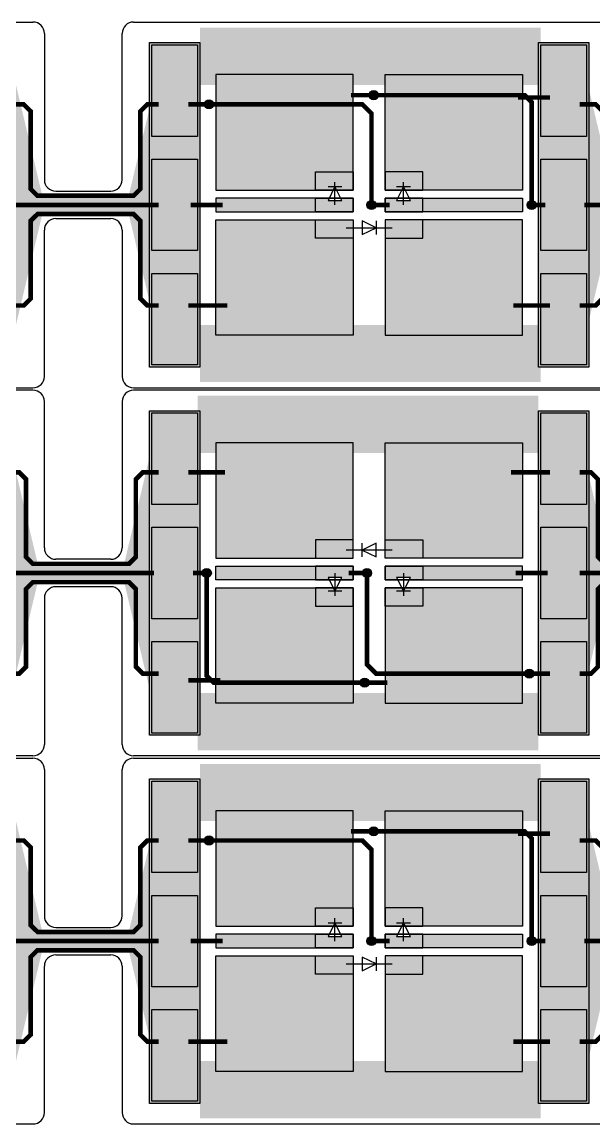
# Model space of a CAD drawing. Extents: x 1822 to 2392, y 725 to 1125.
# Drawn here: x 2212.53 to 2237.53, y 885.5 to 933.7 of the extents above; entities that cross this region are included whole.
import ezdxf

# ---------------------------------------------------------------- set-up
doc = ezdxf.new("R2010")
doc.units = 0
doc.header["$LTSCALE"] = 0.2
for name, color, linetype in [('BS', 1, 'CONTINUOUS'), ('Durchsteiger', 3, 'CONTINUOUS'), ('LED', 7, 'CONTINUOUS'), ('LS', 5, 'CONTINUOUS'), ('Rand', 6, 'CONTINUOUS')]:
    doc.layers.add(name, color=color, linetype=linetype)

msp = doc.modelspace()

# ---------------------------------------------------------------- hatches: boundary and pattern name
at = {"layer": 'BS'}
h = msp.add_hatch(color=256, dxfattribs=at)
h.paths.add_polyline_path([(2220.2, 932.7), (2218.2, 932.7), (2218.2, 928.7), (2220.2, 928.7)])
h.paths.add_polyline_path([(2220.2, 927.7), (2218.2, 927.7), (2218.2, 923.7), (2220.2, 923.7)])
h.paths.add_polyline_path([(2220.2, 922.7), (2218.2, 922.7), (2218.2, 918.7), (2220.2, 918.7)])
h = msp.add_hatch(color=256, dxfattribs=at)
h.paths.add_polyline_path([(2237.2, 932.7), (2235.2, 932.7), (2235.2, 928.7), (2237.2, 928.7)])
h.paths.add_polyline_path([(2237.2, 927.7), (2235.2, 927.7), (2235.2, 923.7), (2237.2, 923.7)])
h.paths.add_polyline_path([(2237.2, 922.7), (2235.2, 922.7), (2235.2, 918.7), (2237.2, 918.7)])
h = msp.add_hatch(color=256, dxfattribs=at)
h.paths.add_polyline_path([(2221, 931.4), (2221, 926.35), (2225.35, 926.35), (2225.35, 927.15), (2227, 927.15), (2227, 931.4)])
h.paths.add_polyline_path([(2221, 926), (2221, 925.4), (2225.35, 925.4), (2225.35, 926)])
h.paths.add_polyline_path([(2221, 925.05), (2221, 920), (2227, 920), (2227, 924.25), (2225.35, 924.25), (2225.35, 925.05)])
h.paths.add_polyline_path([(2230.05, 925.05), (2230.05, 924.25), (2228.4, 924.25), (2228.4, 920), (2234.4, 920), (2234.4, 925.05)])
h.paths.add_polyline_path([(2230.05, 926), (2230.05, 925.4), (2234.4, 925.4), (2234.4, 926)])
h.paths.add_polyline_path([(2228.4, 931.4), (2228.4, 927.15), (2230.05, 927.15), (2230.05, 926.35), (2234.4, 926.35), (2234.4, 931.4)])
h.paths.add_polyline_path([(2228.4, 927.15), (2228.4, 926.35), (2229.125, 926.35), (2229.2, 926.5), (2229.275, 926.35), (2230.05, 926.35), (2230.05, 927.15)], flags=17)
h.paths.add_polyline_path([(2228.4, 926), (2228.4, 925.4), (2230.05, 925.4), (2230.05, 926), (2229.45, 926), (2229.5, 925.9), (2228.9, 925.9), (2228.95, 926)])
h.paths.add_polyline_path([(2228.4, 925.05), (2228.4, 924.25), (2230.05, 924.25), (2230.05, 925.05)], flags=17)
h.paths.add_polyline_path([(2225.35, 925.05), (2225.35, 924.25), (2227, 924.25), (2227, 925.05)], flags=16)
h.paths.add_polyline_path([(2225.35, 926), (2225.35, 925.4), (2227, 925.4), (2227, 926), (2226.45, 926), (2226.5, 925.9), (2225.9, 925.9), (2225.95, 926)])
h.paths.add_polyline_path([(2225.35, 927.15), (2225.35, 926.35), (2226.125, 926.35), (2226.2, 926.5), (2226.275, 926.35), (2227, 926.35), (2227, 927.15)], flags=17)
h = msp.add_hatch(color=256, dxfattribs=at)
h.paths.add_polyline_path([(2218.2, 902.6), (2220.2, 902.6), (2220.2, 906.6), (2218.2, 906.6)])
h.paths.add_polyline_path([(2218.2, 907.6), (2220.2, 907.6), (2220.2, 911.6), (2218.2, 911.6)])
h.paths.add_polyline_path([(2218.2, 912.6), (2220.2, 912.6), (2220.2, 916.6), (2218.2, 916.6)])
h = msp.add_hatch(color=256, dxfattribs=at)
h.paths.add_polyline_path([(2235.2, 902.6), (2237.2, 902.6), (2237.2, 906.6), (2235.2, 906.6)])
h.paths.add_polyline_path([(2235.2, 907.6), (2237.2, 907.6), (2237.2, 911.6), (2235.2, 911.6)])
h.paths.add_polyline_path([(2235.2, 912.6), (2237.2, 912.6), (2237.2, 916.6), (2235.2, 916.6)])
h = msp.add_hatch(color=256, dxfattribs=at)
h.paths.add_polyline_path([(2234.4, 903.9), (2234.4, 908.95), (2230.05, 908.95), (2230.05, 908.15), (2228.4, 908.15), (2228.4, 903.9)])
h.paths.add_polyline_path([(2234.4, 909.3), (2234.4, 909.9), (2230.05, 909.9), (2230.05, 909.3)])
h.paths.add_polyline_path([(2234.4, 910.25), (2234.4, 915.3), (2228.4, 915.3), (2228.4, 911.05), (2230.05, 911.05), (2230.05, 910.25)])
h.paths.add_polyline_path([(2225.35, 910.25), (2225.35, 911.05), (2227, 911.05), (2227, 915.3), (2221, 915.3), (2221, 910.25)])
h.paths.add_polyline_path([(2225.35, 909.3), (2225.35, 909.9), (2221, 909.9), (2221, 909.3)])
h.paths.add_polyline_path([(2227, 903.9), (2227, 908.15), (2225.35, 908.15), (2225.35, 908.95), (2221, 908.95), (2221, 903.9)])
h.paths.add_polyline_path([(2227, 908.15), (2227, 908.95), (2226.275, 908.95), (2226.2, 908.8), (2226.125, 908.95), (2225.35, 908.95), (2225.35, 908.15)], flags=17)
h.paths.add_polyline_path([(2227, 909.3), (2227, 909.9), (2225.35, 909.9), (2225.35, 909.3), (2225.95, 909.3), (2225.9, 909.4), (2226.5, 909.4), (2226.45, 909.3)])
h.paths.add_polyline_path([(2227, 910.25), (2227, 911.05), (2225.35, 911.05), (2225.35, 910.25)], flags=17)
h.paths.add_polyline_path([(2230.05, 910.25), (2230.05, 911.05), (2228.4, 911.05), (2228.4, 910.25)], flags=16)
h.paths.add_polyline_path([(2230.05, 909.3), (2230.05, 909.9), (2228.4, 909.9), (2228.4, 909.3), (2228.95, 909.3), (2228.9, 909.4), (2229.5, 909.4), (2229.45, 909.3)])
h.paths.add_polyline_path([(2230.05, 908.15), (2230.05, 908.95), (2229.275, 908.95), (2229.2, 908.8), (2229.125, 908.95), (2228.4, 908.95), (2228.4, 908.15)], flags=17)
h = msp.add_hatch(color=256, dxfattribs=at)
h.paths.add_polyline_path([(2220.2, 900.5), (2218.2, 900.5), (2218.2, 896.5), (2220.2, 896.5)])
h.paths.add_polyline_path([(2220.2, 895.5), (2218.2, 895.5), (2218.2, 891.5), (2220.2, 891.5)])
h.paths.add_polyline_path([(2220.2, 890.5), (2218.2, 890.5), (2218.2, 886.5), (2220.2, 886.5)])
h = msp.add_hatch(color=256, dxfattribs=at)
h.paths.add_polyline_path([(2237.2, 900.5), (2235.2, 900.5), (2235.2, 896.5), (2237.2, 896.5)])
h.paths.add_polyline_path([(2237.2, 895.5), (2235.2, 895.5), (2235.2, 891.5), (2237.2, 891.5)])
h.paths.add_polyline_path([(2237.2, 890.5), (2235.2, 890.5), (2235.2, 886.5), (2237.2, 886.5)])
h = msp.add_hatch(color=256, dxfattribs=at)
h.paths.add_polyline_path([(2221, 899.2), (2221, 894.15), (2225.35, 894.15), (2225.35, 894.95), (2227, 894.95), (2227, 899.2)])
h.paths.add_polyline_path([(2221, 893.8), (2221, 893.2), (2225.35, 893.2), (2225.35, 893.8)])
h.paths.add_polyline_path([(2221, 892.85), (2221, 887.8), (2227, 887.8), (2227, 892.05), (2225.35, 892.05), (2225.35, 892.85)])
h.paths.add_polyline_path([(2230.05, 892.85), (2230.05, 892.05), (2228.4, 892.05), (2228.4, 887.8), (2234.4, 887.8), (2234.4, 892.85)])
h.paths.add_polyline_path([(2230.05, 893.8), (2230.05, 893.2), (2234.4, 893.2), (2234.4, 893.8)])
h.paths.add_polyline_path([(2228.4, 899.2), (2228.4, 894.95), (2230.05, 894.95), (2230.05, 894.15), (2234.4, 894.15), (2234.4, 899.2)])
h.paths.add_polyline_path([(2228.4, 894.95), (2228.4, 894.15), (2229.125, 894.15), (2229.2, 894.3), (2229.275, 894.15), (2230.05, 894.15), (2230.05, 894.95)], flags=17)
h.paths.add_polyline_path([(2228.4, 893.8), (2228.4, 893.2), (2230.05, 893.2), (2230.05, 893.8), (2229.45, 893.8), (2229.5, 893.7), (2228.9, 893.7), (2228.95, 893.8)])
h.paths.add_polyline_path([(2228.4, 892.85), (2228.4, 892.05), (2230.05, 892.05), (2230.05, 892.85)], flags=17)
h.paths.add_polyline_path([(2225.35, 892.85), (2225.35, 892.05), (2227, 892.05), (2227, 892.85)], flags=16)
h.paths.add_polyline_path([(2225.35, 893.8), (2225.35, 893.2), (2227, 893.2), (2227, 893.8), (2226.45, 893.8), (2226.5, 893.7), (2225.9, 893.7), (2225.95, 893.8)])
h.paths.add_polyline_path([(2225.35, 894.95), (2225.35, 894.15), (2226.125, 894.15), (2226.2, 894.3), (2226.275, 894.15), (2227, 894.15), (2227, 894.95)], flags=17)
at = {"layer": 'Durchsteiger'}
for points in [[(2220.7, 930.3, 1), (2220.7, 929.9, 1)], [(2227.9, 930.7, 1), (2227.9, 930.3, 1)], [(2227.8, 925.9, 1), (2227.8, 925.5, 1)], [(2234.8, 925.9, 1), (2234.8, 925.5, 1)], [(2220.6, 909.4, 1), (2220.6, 909.8, 1)], [(2227.6, 909.4, 1), (2227.6, 909.8, 1)], [(2234.7, 905, 1), (2234.7, 905.4, 1)], [(2227.5, 904.6, 1), (2227.5, 905, 1)], [(2227.9, 898.5, 1), (2227.9, 898.1, 1)], [(2220.7, 898.1, 1), (2220.7, 897.7, 1)], [(2227.8, 893.7, 1), (2227.8, 893.3, 1)], [(2234.8, 893.7, 1), (2234.8, 893.3, 1)]]:
    msp.add_hatch(color=256, dxfattribs=at).paths.add_polyline_path(points)
at = {"layer": 'LS'}
for points in [[(2220.3, 932.8), (2218.1, 932.8), (2218.1, 918.6), (2220.3, 918.6)], [(2237.3, 932.8), (2235.1, 932.8), (2235.1, 918.6), (2237.3, 918.6)], [(2220.3, 916.7), (2218.1, 916.7), (2218.1, 902.5), (2220.3, 902.5)], [(2237.3, 916.7), (2235.1, 916.7), (2235.1, 902.5), (2237.3, 902.5)], [(2220.3, 900.6), (2218.1, 900.6), (2218.1, 886.4), (2220.3, 886.4)], [(2237.3, 900.6), (2235.1, 900.6), (2235.1, 886.4), (2237.3, 886.4)]]:
    msp.add_hatch(color=256, dxfattribs=at).paths.add_polyline_path(points)

# ---------------------------------------------------------------- linework, layer by layer
at = {"layer": 'BS'}
for p, q in [((2227.6, 925.7), (2227.8, 925.7)), ((2227.7, 925.6), (2227.7, 925.8)), ((2227.8, 909.6), (2227.6, 909.6)), ((2227.7, 909.7), (2227.7, 909.5)), ((2227.6, 893.5), (2227.8, 893.5)), ((2227.7, 893.4), (2227.7, 893.6))]:
    msp.add_line(p, q, dxfattribs=at)
for points in [[(2218.2, 928.7), (2218.2, 932.7), (2220.2, 932.7), (2220.2, 928.7)], [(2235.2, 928.7), (2235.2, 932.7), (2237.2, 932.7), (2237.2, 928.7)], [(2227, 926.35), (2227, 931.4), (2221, 931.4), (2221, 926.35)], [(2228.4, 926.35), (2228.4, 931.4), (2234.4, 931.4), (2234.4, 926.35)], [(2218.2, 923.7), (2218.2, 927.7), (2220.2, 927.7), (2220.2, 923.7)], [(2235.2, 923.7), (2235.2, 927.7), (2237.2, 927.7), (2237.2, 923.7)], [(2225.35, 926.35), (2225.35, 927.15), (2227, 927.15), (2227, 926.35)], [(2230.05, 926.35), (2230.05, 927.15), (2228.4, 927.15), (2228.4, 926.35)], [(2227, 925.4), (2227, 926), (2221, 926), (2221, 925.4)], [(2225.35, 925.4), (2225.35, 926), (2227, 926), (2227, 925.4)], [(2230.05, 925.4), (2230.05, 926), (2228.4, 926), (2228.4, 925.4)], [(2228.4, 925.4), (2228.4, 926), (2234.4, 926), (2234.4, 925.4)], [(2227, 925.05), (2227, 920), (2221, 920), (2221, 925.05)], [(2225.35, 924.25), (2225.35, 925.05), (2227, 925.05), (2227, 924.25)], [(2230.05, 924.25), (2230.05, 925.05), (2228.4, 925.05), (2228.4, 924.25)], [(2228.4, 925.05), (2228.4, 920), (2234.4, 920), (2234.4, 925.05)], [(2218.2, 918.7), (2218.2, 922.7), (2220.2, 922.7), (2220.2, 918.7)], [(2235.2, 918.7), (2235.2, 922.7), (2237.2, 922.7), (2237.2, 918.7)], [(2220.2, 916.6), (2220.2, 912.6), (2218.2, 912.6), (2218.2, 916.6)], [(2237.2, 916.6), (2237.2, 912.6), (2235.2, 912.6), (2235.2, 916.6)], [(2227, 910.25), (2227, 915.3), (2221, 915.3), (2221, 910.25)], [(2228.4, 910.25), (2228.4, 915.3), (2234.4, 915.3), (2234.4, 910.25)], [(2220.2, 911.6), (2220.2, 907.6), (2218.2, 907.6), (2218.2, 911.6)], [(2237.2, 911.6), (2237.2, 907.6), (2235.2, 907.6), (2235.2, 911.6)], [(2225.35, 911.05), (2225.35, 910.25), (2227, 910.25), (2227, 911.05)], [(2230.05, 911.05), (2230.05, 910.25), (2228.4, 910.25), (2228.4, 911.05)], [(2227, 909.9), (2227, 909.3), (2221, 909.3), (2221, 909.9)], [(2225.35, 909.9), (2225.35, 909.3), (2227, 909.3), (2227, 909.9)], [(2230.05, 909.9), (2230.05, 909.3), (2228.4, 909.3), (2228.4, 909.9)], [(2228.4, 909.9), (2228.4, 909.3), (2234.4, 909.3), (2234.4, 909.9)], [(2227, 908.95), (2227, 903.9), (2221, 903.9), (2221, 908.95)], [(2225.35, 908.95), (2225.35, 908.15), (2227, 908.15), (2227, 908.95)], [(2230.05, 908.95), (2230.05, 908.15), (2228.4, 908.15), (2228.4, 908.95)], [(2228.4, 908.95), (2228.4, 903.9), (2234.4, 903.9), (2234.4, 908.95)], [(2220.2, 906.6), (2220.2, 902.6), (2218.2, 902.6), (2218.2, 906.6)], [(2237.2, 906.6), (2237.2, 902.6), (2235.2, 902.6), (2235.2, 906.6)], [(2218.2, 896.5), (2218.2, 900.5), (2220.2, 900.5), (2220.2, 896.5)], [(2235.2, 896.5), (2235.2, 900.5), (2237.2, 900.5), (2237.2, 896.5)], [(2227, 894.15), (2227, 899.2), (2221, 899.2), (2221, 894.15)], [(2228.4, 894.15), (2228.4, 899.2), (2234.4, 899.2), (2234.4, 894.15)], [(2218.2, 891.5), (2218.2, 895.5), (2220.2, 895.5), (2220.2, 891.5)], [(2235.2, 891.5), (2235.2, 895.5), (2237.2, 895.5), (2237.2, 891.5)], [(2225.35, 894.15), (2225.35, 894.95), (2227, 894.95), (2227, 894.15)], [(2230.05, 894.15), (2230.05, 894.95), (2228.4, 894.95), (2228.4, 894.15)], [(2227, 893.2), (2227, 893.8), (2221, 893.8), (2221, 893.2)], [(2225.35, 893.2), (2225.35, 893.8), (2227, 893.8), (2227, 893.2)], [(2230.05, 893.2), (2230.05, 893.8), (2228.4, 893.8), (2228.4, 893.2)], [(2228.4, 893.2), (2228.4, 893.8), (2234.4, 893.8), (2234.4, 893.2)], [(2227, 892.85), (2227, 887.8), (2221, 887.8), (2221, 892.85)], [(2225.35, 892.05), (2225.35, 892.85), (2227, 892.85), (2227, 892.05)], [(2230.05, 892.05), (2230.05, 892.85), (2228.4, 892.85), (2228.4, 892.05)], [(2228.4, 892.85), (2228.4, 887.8), (2234.4, 887.8), (2234.4, 892.85)], [(2218.2, 886.5), (2218.2, 890.5), (2220.2, 890.5), (2220.2, 886.5)], [(2235.2, 886.5), (2235.2, 890.5), (2237.2, 890.5), (2237.2, 886.5)]]:
    msp.add_lwpolyline(points, close=True, dxfattribs=at)
at = {"layer": 'BS', "const_width": 0.2}
for points in [[(2226.9, 930.5), (2227.8, 930.5)], [(2234.2, 930.4), (2235.6, 930.4)], [(2211.9, 930.1), (2212.6, 930.1), (2212.9, 929.8), (2212.9, 926.4), (2213.2, 926.1), (2215.1, 926.1)], [(2215.1, 926.1), (2217.4, 926.1), (2217.7, 926.4), (2217.7, 929.8), (2218, 930.1), (2218.5, 930.1)], [(2220.6, 930.1), (2219.8, 930.1)], [(2236.9, 930.1), (2237.6, 930.1), (2237.9, 929.8), (2237.9, 926.4), (2238.2, 926.1), (2240.1, 926.1)], [(2212.1, 925.7), (2215.1, 925.7)], [(2215.1, 925.7), (2218.5, 925.7)], [(2219.9, 925.7), (2221.3, 925.7)], [(2227.9, 925.7), (2228.6, 925.7)], [(2234.9, 925.7), (2235.4, 925.7)], [(2237.1, 925.7), (2240.1, 925.7)], [(2211.9, 921.3), (2212.6, 921.3), (2212.9, 921.6), (2212.9, 925), (2213.2, 925.3), (2215.1, 925.3)], [(2215.1, 925.3), (2217.4, 925.3), (2217.7, 925), (2217.7, 921.6), (2218, 921.3), (2218.5, 921.3)], [(2236.9, 921.3), (2237.6, 921.3), (2237.9, 921.6), (2237.9, 925), (2238.2, 925.3), (2240.1, 925.3)], [(2219.8, 921.3), (2221.5, 921.3)], [(2234, 921.3), (2235.6, 921.3)], [(2215.3, 910), (2213, 910), (2212.7, 910.3), (2212.7, 913.7), (2212.4, 914), (2211.9, 914)], [(2218.5, 914), (2217.8, 914), (2217.5, 913.7), (2217.5, 910.3), (2217.2, 910), (2215.3, 910)], [(2221.4, 914), (2219.8, 914)], [(2235.6, 914), (2233.9, 914)], [(2240.3, 910), (2238, 910), (2237.7, 910.3), (2237.7, 913.7), (2237.4, 914), (2236.9, 914)], [(2215.3, 909.6), (2211.9, 909.6)], [(2218.3, 909.6), (2215.3, 909.6)], [(2220.5, 909.6), (2220, 909.6)], [(2227.5, 909.6), (2226.8, 909.6)], [(2235.5, 909.6), (2234.1, 909.6)], [(2240.3, 909.6), (2236.9, 909.6)], [(2215.3, 909.2), (2213, 909.2), (2212.7, 908.9), (2212.7, 905.5), (2212.4, 905.2), (2211.9, 905.2)], [(2218.5, 905.2), (2217.8, 905.2), (2217.5, 905.5), (2217.5, 908.9), (2217.2, 909.2), (2215.3, 909.2)], [(2240.3, 909.2), (2238, 909.2), (2237.7, 908.9), (2237.7, 905.5), (2237.4, 905.2), (2236.9, 905.2)], [(2234.8, 905.2), (2235.6, 905.2)], [(2221.2, 904.9), (2219.8, 904.9)], [(2228.5, 904.8), (2227.6, 904.8)], [(2211.9, 897.9), (2212.6, 897.9), (2212.9, 897.6), (2212.9, 894.2), (2213.2, 893.9), (2215.1, 893.9)], [(2215.1, 893.9), (2217.4, 893.9), (2217.7, 894.2), (2217.7, 897.6), (2218, 897.9), (2218.5, 897.9)], [(2220.6, 897.9), (2219.8, 897.9)], [(2226.9, 898.3), (2227.8, 898.3)], [(2234.2, 898.2), (2235.6, 898.2)], [(2236.9, 897.9), (2237.6, 897.9), (2237.9, 897.6), (2237.9, 894.2), (2238.2, 893.9), (2240.1, 893.9)], [(2211.9, 889.1), (2212.6, 889.1), (2212.9, 889.4), (2212.9, 892.8), (2213.2, 893.1), (2215.1, 893.1)], [(2212.1, 893.5), (2215.1, 893.5)], [(2215.1, 893.5), (2218.5, 893.5)], [(2215.1, 893.1), (2217.4, 893.1), (2217.7, 892.8), (2217.7, 889.4), (2218, 889.1), (2218.5, 889.1)], [(2219.9, 893.5), (2221.3, 893.5)], [(2227.9, 893.5), (2228.6, 893.5)], [(2234.9, 893.5), (2235.4, 893.5)], [(2236.9, 889.1), (2237.6, 889.1), (2237.9, 889.4), (2237.9, 892.8), (2238.2, 893.1), (2240.1, 893.1)], [(2237.1, 893.5), (2240.1, 893.5)], [(2219.8, 889.1), (2221.5, 889.1)], [(2234, 889.1), (2235.6, 889.1)]]:
    msp.add_lwpolyline(points, dxfattribs=at)
at = {"layer": 'Durchsteiger'}
for centre in [(2220.7, 930.1), (2227.9, 930.5), (2227.8, 925.7), (2234.8, 925.7), (2220.6, 909.6), (2227.6, 909.6), (2234.7, 905.2), (2227.5, 904.8), (2227.9, 898.3), (2220.7, 897.9), (2227.8, 893.5), (2234.8, 893.5)]:
    msp.add_circle(centre, 0.2, dxfattribs=at)
at = {"layer": 'LED'}
for p, q in [((2226.2, 926.5), (2225.9, 925.9)), ((2225.9, 926.5), (2226.5, 926.5)), ((2226.2, 925.7), (2226.2, 926.7)), ((2226.5, 925.9), (2226.2, 926.5)), ((2229.2, 926.5), (2228.9, 925.9)), ((2228.9, 926.5), (2229.5, 926.5)), ((2229.2, 925.7), (2229.2, 926.7)), ((2229.5, 925.9), (2229.2, 926.5)), ((2225.9, 925.9), (2226.5, 925.9)), ((2228.9, 925.9), (2229.5, 925.9)), ((2227.4, 925), (2227.4, 924.4)), ((2228, 924.7), (2227.4, 925)), ((2228, 925), (2228, 924.4)), ((2226.7, 924.7), (2228.7, 924.7)), ((2227.4, 924.4), (2228, 924.7)), ((2228.7, 910.6), (2226.7, 910.6)), ((2228, 910.9), (2227.4, 910.6)), ((2227.4, 910.3), (2227.4, 910.9)), ((2227.4, 910.6), (2228, 910.3)), ((2228, 910.3), (2228, 910.9)), ((2226.2, 909.6), (2226.2, 908.6)), ((2229.2, 909.6), (2229.2, 908.6)), ((2226.5, 909.4), (2225.9, 909.4)), ((2225.9, 909.4), (2226.2, 908.8)), ((2226.2, 908.8), (2226.5, 909.4)), ((2229.5, 909.4), (2228.9, 909.4)), ((2228.9, 909.4), (2229.2, 908.8)), ((2229.2, 908.8), (2229.5, 909.4)), ((2226.5, 908.8), (2225.9, 908.8)), ((2229.5, 908.8), (2228.9, 908.8)), ((2226.2, 894.3), (2225.9, 893.7)), ((2225.9, 894.3), (2226.5, 894.3)), ((2226.2, 893.5), (2226.2, 894.5)), ((2226.5, 893.7), (2226.2, 894.3)), ((2229.2, 894.3), (2228.9, 893.7)), ((2228.9, 894.3), (2229.5, 894.3)), ((2229.2, 893.5), (2229.2, 894.5)), ((2229.5, 893.7), (2229.2, 894.3)), ((2225.9, 893.7), (2226.5, 893.7)), ((2228.9, 893.7), (2229.5, 893.7)), ((2227.4, 892.8), (2227.4, 892.2)), ((2228, 892.5), (2227.4, 892.8)), ((2228, 892.8), (2228, 892.2)), ((2226.7, 892.5), (2228.7, 892.5)), ((2227.4, 892.2), (2228, 892.5))]:
    msp.add_line(p, q, dxfattribs=at)
at = {"layer": 'LS'}
for points in [[(2213.4, 925.7, 0.9, 11, 0), (2212.2, 925.7, 15, 15, 0)], [(2217.2, 925.7, 0.9, 11, 0), (2218.4, 925.7, 15, 15, 0)], [(2238.4, 925.7, 0.9, 11, 0), (2237.2, 925.7, 15, 15, 0)], [(2242.2, 925.7, 0.9, 11, 0), (2243.4, 925.7, 15, 15, 0)], [(2213.2, 909.6, 0.9, 11, 0), (2212, 909.6, 15, 15, 0)], [(2217, 909.6, 0.9, 11, 0), (2218.2, 909.6, 15, 15, 0)], [(2238.2, 909.6, 0.9, 11, 0), (2237, 909.6, 15, 15, 0)], [(2242, 909.6, 0.9, 11, 0), (2243.2, 909.6, 15, 15, 0)], [(2213.4, 893.5, 0.9, 11, 0), (2212.2, 893.5, 15, 15, 0)], [(2217.2, 893.5, 0.9, 11, 0), (2218.4, 893.5, 15, 15, 0)], [(2238.4, 893.5, 0.9, 11, 0), (2237.2, 893.5, 15, 15, 0)], [(2242.2, 893.5, 0.9, 11, 0), (2243.4, 893.5, 15, 15, 0)]]:
    msp.add_lwpolyline(points, format="xyseb", dxfattribs=at)
for points, const_width in [([(2220.3, 932.2), (2235.2, 932.2)], 2.5), ([(2228, 930.5), (2234.5, 930.5), (2234.8, 930.2), (2234.8, 926), (2234.8, 925.8)], 0.2), ([(2220.8, 930.1), (2222.9, 930.1), (2227.4, 930.1), (2227.8, 929.7), (2227.8, 925.8)], 0.2), ([(2213.4, 925.7), (2215.1, 925.7)], 0.9), ([(2215.1, 925.7), (2217.2, 925.7)], 0.9), ([(2220.3, 919.2), (2235.2, 919.2)], 2.5), ([(2235.1, 916.1), (2220.2, 916.1)], 2.5), ([(2215.3, 909.6), (2213.2, 909.6)], 0.9), ([(2217, 909.6), (2215.3, 909.6)], 0.9), ([(2227.4, 904.8), (2220.9, 904.8), (2220.6, 905.1), (2220.6, 909.3), (2220.6, 909.5)], 0.2), ([(2234.6, 905.2), (2232.5, 905.2), (2228, 905.2), (2227.6, 905.6), (2227.6, 909.5)], 0.2), ([(2235.1, 903.1), (2220.2, 903.1)], 2.5), ([(2220.3, 900), (2235.2, 900)], 2.5), ([(2220.8, 897.9), (2222.9, 897.9), (2227.4, 897.9), (2227.8, 897.5), (2227.8, 893.6)], 0.2), ([(2228, 898.3), (2234.5, 898.3), (2234.8, 898), (2234.8, 893.8), (2234.8, 893.6)], 0.2), ([(2213.4, 893.5), (2215.1, 893.5)], 0.9), ([(2215.1, 893.5), (2217.2, 893.5)], 0.9), ([(2220.3, 887), (2235.2, 887)], 2.5)]:
    msp.add_lwpolyline(points, dxfattribs=dict(at, const_width=const_width))
for points in [[(2218.1, 918.6), (2218.1, 932.8), (2220.3, 932.8), (2220.3, 918.6)], [(2235.1, 918.6), (2235.1, 932.8), (2237.3, 932.8), (2237.3, 918.6)], [(2220.3, 916.7), (2220.3, 902.5), (2218.1, 902.5), (2218.1, 916.7)], [(2237.3, 916.7), (2237.3, 902.5), (2235.1, 902.5), (2235.1, 916.7)], [(2218.1, 886.4), (2218.1, 900.6), (2220.3, 900.6), (2220.3, 886.4)], [(2235.1, 886.4), (2235.1, 900.6), (2237.3, 900.6), (2237.3, 886.4)]]:
    msp.add_lwpolyline(points, close=True, dxfattribs=at)
at = {"layer": 'Rand'}
for p, q in [((2192.4, 933.7), (2213, 933.7)), ((2217.4, 933.7), (2238, 933.7)), ((2213.5, 933.2), (2213.5, 926.8)), ((2216.9, 926.8), (2216.9, 933.2)), ((2214, 926.3), (2215.1, 926.3)), ((2214, 926.3), (2215.1, 926.3)), ((2215.1, 926.3), (2216.4, 926.3)), ((2215.1, 926.3), (2216.4, 926.3)), ((2214, 925.1), (2215.1, 925.1)), ((2214, 925.1), (2215.1, 925.1)), ((2215.1, 925.1), (2216.4, 925.1)), ((2215.1, 925.1), (2216.4, 925.1)), ((2213.5, 918.2), (2213.5, 924.6)), ((2216.9, 924.6), (2216.9, 918.2)), ((2192.4, 917.7), (2213, 917.7)), ((2213, 917.6), (2192.4, 917.6)), ((2217.4, 917.7), (2238, 917.7)), ((2238, 917.6), (2217.4, 917.6)), ((2213.5, 910.7), (2213.5, 917.1)), ((2216.9, 917.1), (2216.9, 910.7)), ((2215.3, 910.2), (2214, 910.2)), ((2215.3, 910.2), (2214, 910.2)), ((2216.4, 910.2), (2215.3, 910.2)), ((2216.4, 910.2), (2215.3, 910.2)), ((2215.3, 909), (2214, 909)), ((2215.3, 909), (2214, 909)), ((2216.4, 909), (2215.3, 909)), ((2216.4, 909), (2215.3, 909)), ((2213.5, 908.5), (2213.5, 902.1)), ((2216.9, 902.1), (2216.9, 908.5)), ((2213, 901.6), (2192.4, 901.6)), ((2192.4, 901.5), (2213, 901.5)), ((2238, 901.6), (2217.4, 901.6)), ((2217.4, 901.5), (2238, 901.5)), ((2213.5, 901), (2213.5, 894.6)), ((2216.9, 894.6), (2216.9, 901)), ((2214, 894.1), (2215.1, 894.1)), ((2214, 894.1), (2215.1, 894.1)), ((2215.1, 894.1), (2216.4, 894.1)), ((2215.1, 894.1), (2216.4, 894.1)), ((2214, 892.9), (2215.1, 892.9)), ((2214, 892.9), (2215.1, 892.9)), ((2215.1, 892.9), (2216.4, 892.9)), ((2215.1, 892.9), (2216.4, 892.9)), ((2213.5, 886), (2213.5, 892.4)), ((2216.9, 892.4), (2216.9, 886)), ((2192.4, 885.5), (2213, 885.5)), ((2217.4, 885.5), (2238, 885.5))]:
    msp.add_line(p, q, dxfattribs=at)
for centre, start, end in [((2213, 933.2), 0, 90), ((2217.4, 933.2), 90, 180), ((2214, 926.8), 180, 270), ((2216.4, 926.8), 270, 0), ((2214, 924.6), 90, 180), ((2216.4, 924.6), 0, 90), ((2213, 918.2), 270, 0), ((2217.4, 918.2), 180, 270), ((2213, 917.1), 0, 90), ((2217.4, 917.1), 90, 180), ((2214, 910.7), 180, 270), ((2216.4, 910.7), 270, 0), ((2214, 908.5), 90, 180), ((2216.4, 908.5), 0, 90), ((2213, 902.1), 270, 0), ((2217.4, 902.1), 180, 270), ((2213, 901), 0, 90), ((2217.4, 901), 90, 180), ((2214, 894.6), 180, 270), ((2216.4, 894.6), 270, 0), ((2214, 892.4), 90, 180), ((2216.4, 892.4), 0, 90), ((2213, 886), 270, 0), ((2217.4, 886), 180, 270)]:
    msp.add_arc(centre, 0.5, start, end, dxfattribs=at)

doc.saveas('drawing.dxf')
